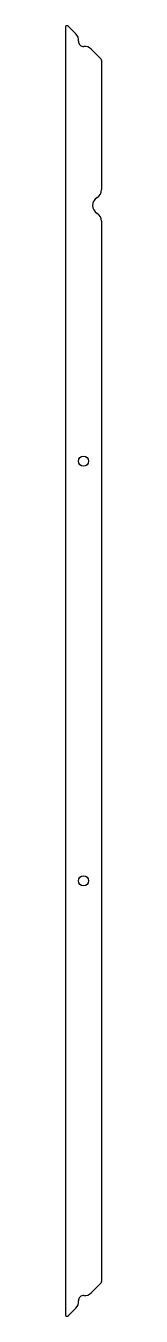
# Model space of a CAD drawing. Header units: millimetres. Extents: x -340 to -320, y -354 to 354.
import ezdxf

# ---------------------------------------------------------------- set-up
doc = ezdxf.new("R2010")
doc.units = ezdxf.units.MM

msp = doc.modelspace()

# ---------------------------------------------------------------- linework, layer by layer
at = {"color": 7, "linetype": 'Continuous', "lineweight": 25}
for p, q in [((-340, 353.09), (-340, -353.09)), ((-334.19, 349.69), (-338.29, 353.79)), ((-320.29, 335.79), (-325.81, 341.31)), ((-320, 335.09), (-320, 264.16)), ((-320, 246.84), (-320, -335.09)), ((-320.29, -335.79), (-325.81, -341.31)), ((-334.19, -349.69), (-338.29, -353.79))]:
    msp.add_line(p, q, dxfattribs=at)
for centre in [(-330, 115.17), (-330, -115.17)]:
    msp.add_circle(centre, 2.75, dxfattribs=at)
for centre, radius, start, end in [((-339, 353.09), 1, 45, 180), ((-337.72, 346.15), 5, 355.17777, 45), ((-330, 345.5), 2.75, 175.17777, 274.82223), ((-329.35, 337.78), 5, 45, 94.82223), ((-321, 335.09), 1, 0, 45), ((-325, 264.16), 5, 300, 0), ((-320, 255.5), 5, 120, 240), ((-325, 246.84), 5, 0, 60), ((-321, -335.09), 1, 315, 0), ((-337.72, -346.15), 5, 315, 4.82223), ((-330, -345.5), 2.75, 85.17777, 184.82223), ((-329.35, -337.78), 5, 265.17777, 315), ((-339, -353.09), 1, 180, 315)]:
    msp.add_arc(centre, radius, start, end, dxfattribs=at)

doc.saveas('drawing.dxf')
